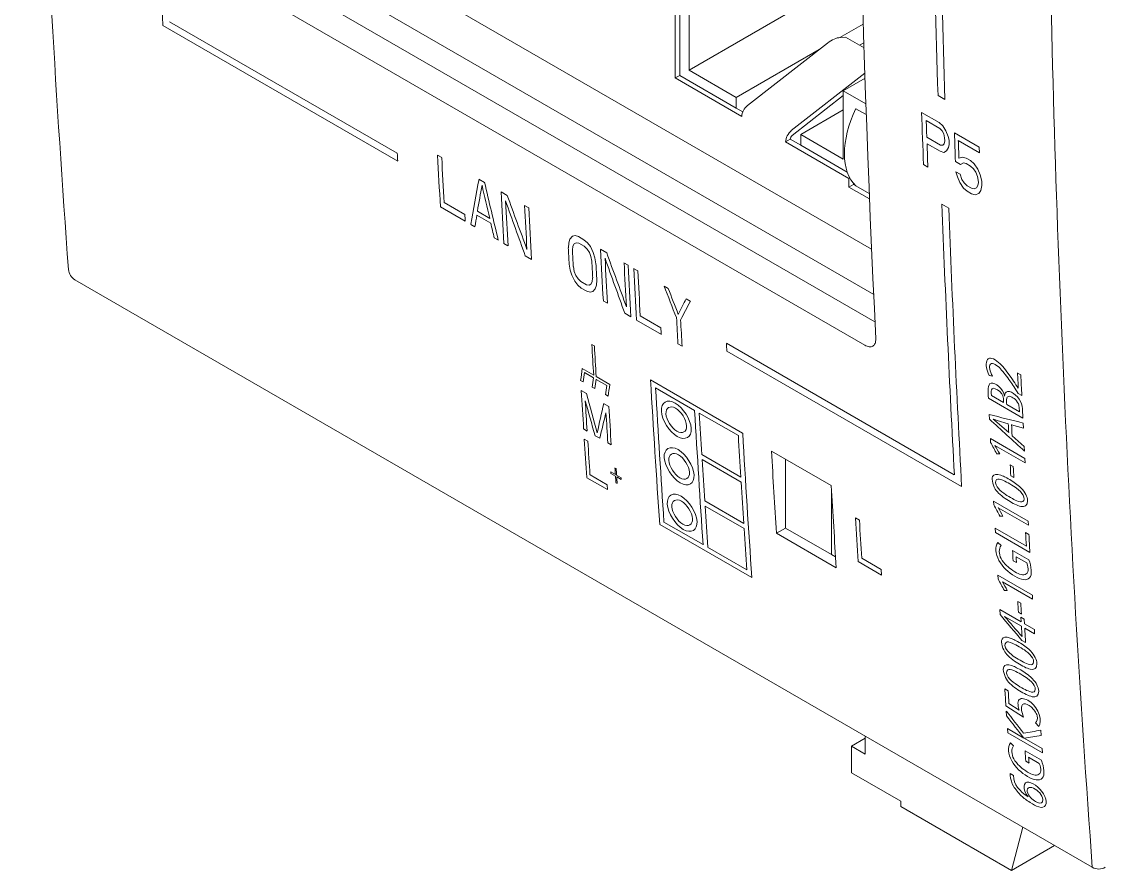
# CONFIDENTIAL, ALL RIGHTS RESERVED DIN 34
# Model space of a CAD drawing. Header units: inches. Extents: x 9220 to 92460, y -39241 to 4813.
# Drawn here: x 9219.83 to 9253.16, y 4679.82 to 4705.93 of the extents above; entities that cross this region are included whole.
import ezdxf

# ---------------------------------------------------------------- set-up
doc = ezdxf.new("R2010")
doc.units = ezdxf.units.IN
doc.header["$MEASUREMENT"] = 0

# ---------------------------------------------------------------- blocks, each defined once
blk = doc.blocks.new('A$C0f779728')
at = {"lineweight": 0, "extrusion": (-1.66533e-16, 0.816497, 0.57735)}
for p, q in [((2889.903, -502.3472), (2889.903, -501.9406)), ((2889.9086, -501.9438), (2889.9086, -502.344)), ((2889.9199, -502.3377), (2889.9199, -501.9567)), ((2890.1407, -502.5544), (2889.4771, -502.1712)), ((2889.4309, -502.1979), (2890.1432, -502.6092)), ((2889.4169, -502.222), (2890.1447, -502.6422)), ((2890.1287, -502.2171), (2889.9199, -502.3377)), ((2889.3865, -502.2396), (2890.1325, -502.6704)), ((2889.567, -502.4382), (2889.2914, -502.2791)), ((2889.2836, -502.2836), (2889.5675, -502.4476)), ((2890.1306, -502.2819), (2890.1022, -502.2983)), ((2890.0872, -502.305), (2889.9907, -502.3804)), ((2890.1093, -502.298), (2890.103, -502.2983)), ((2890.1315, -502.3108), (2890.1093, -502.298)), ((2890.1313, -502.3048), (2890.1262, -502.3077)), ((2890.0774, -502.3126), (2889.9769, -502.3706)), ((2889.9086, -502.344), (2889.903, -502.3472)), ((2889.9086, -502.344), (2889.9769, -502.3835)), ((2889.9769, -502.3706), (2889.9199, -502.3377)), ((2890.1325, -502.3414), (2890.0435, -502.4109)), ((2889.9838, -502.3938), (2889.903, -502.3472)), ((2890.1327, -502.3474), (2890.1064, -502.3626)), ((2889.9769, -502.3706), (2889.9769, -502.3835)), ((2890.0445, -502.4167), (2890.1064, -502.3684)), ((2890.1064, -502.3626), (2890.1064, -502.4454)), ((2890.1064, -502.3626), (2890.1338, -502.3784)), ((2890.221, -502.3685), (2890.2293, -502.3733)), ((2889.985, -502.3881), (2889.9769, -502.3835)), ((2890.1064, -502.3859), (2890.0549, -502.4156)), ((2890.1217, -502.3843), (2890.1343, -502.3915)), ((2890.2223, -502.4011), (2890.2012, -502.3889)), ((2890.2067, -502.3986), (2890.2234, -502.4083)), ((2890.2268, -502.405), (2890.2223, -502.4011)), ((2890.2234, -502.4083), (2890.2261, -502.4112)), ((2890.2261, -502.4112), (2890.228, -502.4149)), ((2890.2305, -502.4111), (2890.2268, -502.405)), ((2890.2333, -502.4179), (2890.2305, -502.4111)), ((2890.0366, -502.4244), (2890.0422, -502.4212)), ((2890.1133, -502.4687), (2890.0366, -502.4244)), ((2890.0549, -502.4285), (2890.0422, -502.4212)), ((2890.1064, -502.4454), (2890.0549, -502.4156)), ((2890.0549, -502.4285), (2890.0549, -502.4156)), ((2890.2241, -502.4284), (2890.2074, -502.4187)), ((2890.228, -502.4149), (2890.229, -502.4194)), ((2890.2292, -502.4234), (2890.2284, -502.4269)), ((2890.229, -502.4194), (2890.2292, -502.4234)), ((2890.2343, -502.4225), (2890.2333, -502.4179)), ((2890.2345, -502.4278), (2890.2343, -502.4225)), ((2890.2709, -502.4309), (2890.2409, -502.4135)), ((2890.2455, -502.4228), (2890.2711, -502.4376)), ((2890.0549, -502.4285), (2890.1112, -502.461)), ((2890.2077, -502.4268), (2890.2235, -502.4359)), ((2890.2235, -502.4359), (2890.2279, -502.4372)), ((2890.2267, -502.4286), (2890.2241, -502.4284)), ((2890.2284, -502.4269), (2890.2267, -502.4286)), ((2890.2279, -502.4372), (2890.2313, -502.4352)), ((2890.2313, -502.4352), (2890.2337, -502.4313)), ((2890.2337, -502.4313), (2890.2345, -502.4278)), ((2890.2711, -502.4376), (2890.2709, -502.4309)), ((2889.6207, -502.4435), (2889.6157, -502.4406)), ((2890.2421, -502.4484), (2890.2483, -502.452)), ((2890.2506, -502.4428), (2890.2463, -502.4442)), ((2890.2483, -502.452), (2890.2517, -502.45)), ((2890.2549, -502.444), (2890.2506, -502.4428)), ((2890.2517, -502.45), (2890.2552, -502.4507)), ((2890.2602, -502.447), (2890.2549, -502.444)), ((2890.2552, -502.4507), (2890.2604, -502.4537)), ((2890.2647, -502.4509), (2890.2602, -502.447)), ((2890.2692, -502.4575), (2890.2647, -502.4509)), ((2890.2034, -502.4518), (2890.2087, -502.4549)), ((2890.2478, -502.4635), (2890.2426, -502.4605)), ((2890.2426, -502.4605), (2890.2445, -502.4668)), ((2890.2498, -502.4699), (2890.2478, -502.4635)), ((2890.2604, -502.4537), (2890.264, -502.4571)), ((2890.264, -502.4571), (2890.2668, -502.4613)), ((2890.2668, -502.4613), (2890.2687, -502.4663)), ((2890.272, -502.4644), (2890.2692, -502.4575)), ((2890.274, -502.4721), (2890.272, -502.4644)), ((2889.6725, -502.4734), (2889.6658, -502.4696)), ((2890.1143, -502.4681), (2890.1133, -502.4687)), ((2890.1133, -502.4791), (2890.1133, -502.4687)), ((2890.1189, -502.4759), (2890.1133, -502.4791)), ((2890.1189, -502.4747), (2890.1189, -502.4759)), ((2890.1189, -502.4759), (2890.1217, -502.4775)), ((2890.1379, -502.4869), (2890.1217, -502.4775)), ((2890.2445, -502.4668), (2890.2473, -502.4737)), ((2890.2473, -502.4737), (2890.2519, -502.4803)), ((2890.2525, -502.4741), (2890.2498, -502.4699)), ((2890.2561, -502.4775), (2890.2525, -502.4741)), ((2890.2614, -502.4805), (2890.2561, -502.4775)), ((2890.269, -502.4771), (2890.2674, -502.4801)), ((2890.2687, -502.4663), (2890.2697, -502.4709)), ((2890.2698, -502.4736), (2890.269, -502.4771)), ((2890.2697, -502.4709), (2890.2698, -502.4736)), ((2890.2727, -502.4831), (2890.2742, -502.4774)), ((2890.2742, -502.4774), (2890.274, -502.4721)), ((2889.7001, -502.4893), (2889.6926, -502.485)), ((2890.1382, -502.4934), (2890.1133, -502.4791)), ((2890.2519, -502.4803), (2890.2564, -502.4842)), ((2890.2564, -502.4842), (2890.2616, -502.4872)), ((2890.2649, -502.4812), (2890.2614, -502.4805)), ((2890.2616, -502.4872), (2890.266, -502.4884)), ((2890.2674, -502.4801), (2890.2649, -502.4812)), ((2890.266, -502.4884), (2890.2703, -502.4869)), ((2890.2703, -502.4869), (2890.2727, -502.4831)), ((2889.6191, -502.503), (2889.6492, -502.5203)), ((2889.6487, -502.5124), (2889.6237, -502.4979)), ((2889.726, -502.5043), (2889.721, -502.5014)), ((2890.234, -502.5048), (2890.2256, -502.5)), ((2889.6633, -502.5131), (2889.68, -502.5227)), ((2889.6789, -502.517), (2889.6639, -502.5083)), ((2889.6558, -502.5242), (2889.6609, -502.5271)), ((2889.6842, -502.5406), (2889.6893, -502.5435)), ((2889.7757, -502.542), (2889.7743, -502.5464)), ((2889.7788, -502.5386), (2889.7757, -502.542)), ((2889.782, -502.5379), (2889.7788, -502.5386)), ((2889.7861, -502.539), (2889.782, -502.5379)), ((2889.7928, -502.5429), (2889.7861, -502.539)), ((2889.797, -502.5466), (2889.7928, -502.5429)), ((2889.6959, -502.5473), (2889.7009, -502.5502)), ((2889.7743, -502.5464), (2889.7739, -502.5525)), ((2889.7789, -502.5554), (2889.7794, -502.5506)), ((2889.7794, -502.5506), (2889.7809, -502.5476)), ((2889.7809, -502.5476), (2889.7832, -502.5464)), ((2889.7832, -502.5464), (2889.7865, -502.547)), ((2889.7865, -502.547), (2889.7932, -502.5508)), ((2889.7932, -502.5508), (2889.7966, -502.5541)), ((2889.7966, -502.5541), (2889.7993, -502.5582)), ((2889.8005, -502.5512), (2889.797, -502.5466)), ((2889.8041, -502.5584), (2889.8005, -502.5512)), ((2889.8203, -502.5588), (2889.8128, -502.5544)), ((2889.7218, -502.5623), (2889.7293, -502.5666)), ((2889.7993, -502.5582), (2889.8011, -502.5631)), ((2889.8011, -502.5631), (2889.8023, -502.5689)), ((2889.8061, -502.5647), (2889.8041, -502.5584)), ((2889.8073, -502.5718), (2889.8061, -502.5647)), ((2889.7749, -502.5724), (2889.7761, -502.5795)), ((2889.7761, -502.5795), (2889.7781, -502.5858)), ((2889.7811, -502.5811), (2889.78, -502.5753)), ((2889.783, -502.586), (2889.7811, -502.5811)), ((2889.8462, -502.5737), (2889.8412, -502.5708)), ((2889.8579, -502.5805), (2889.8529, -502.5776)), ((2889.1771, -502.5914), (2890.4076, -503.3018)), ((2889.7781, -502.5858), (2889.7817, -502.593)), ((2889.7817, -502.593), (2889.7852, -502.5976)), ((2889.7856, -502.5901), (2889.783, -502.586)), ((2889.789, -502.5934), (2889.7856, -502.5901)), ((2889.7957, -502.5972), (2889.789, -502.5934)), ((2889.8028, -502.5936), (2889.8013, -502.5966)), ((2889.8033, -502.5888), (2889.8028, -502.5936)), ((2889.8079, -502.5978), (2889.8083, -502.5917)), ((2889.7852, -502.5976), (2889.7895, -502.6013)), ((2889.7895, -502.6013), (2889.7962, -502.6052)), ((2889.799, -502.5978), (2889.7957, -502.5972)), ((2889.7962, -502.6052), (2889.8003, -502.6063)), ((2889.8013, -502.5966), (2889.799, -502.5978)), ((2889.8003, -502.6063), (2889.8034, -502.6056)), ((2889.8034, -502.6056), (2889.8065, -502.6022)), ((2889.8065, -502.6022), (2889.8079, -502.5978)), ((2889.8947, -502.6017), (2889.8897, -502.5988)), ((2889.8162, -502.6168), (2889.8212, -502.6197)), ((2889.9214, -502.6171), (2889.9164, -502.6142)), ((2889.8421, -502.6317), (2889.8496, -502.6361)), ((2889.8859, -502.6493), (2889.8609, -502.6348)), ((2889.8563, -502.6399), (2889.8864, -502.6573)), ((2889.8053, -502.6713), (2889.8023, -502.6696)), ((2889.9064, -502.6688), (2889.9114, -502.6717)), ((2890.2407, -502.8272), (2889.9651, -502.668)), ((2889.9656, -502.6774), (2890.2496, -502.8413)), ((2889.8046, -502.7067), (2889.7907, -502.6987)), ((2889.7887, -502.7129), (2889.792, -502.7147)), ((2889.7936, -502.7035), (2889.8045, -502.7098)), ((2889.8241, -502.7179), (2889.8075, -502.7084)), ((2889.8077, -502.7117), (2889.8204, -502.719)), ((2889.9847, -502.7767), (2889.8734, -502.7124)), ((2890.2828, -502.7069), (2890.2869, -502.708)), ((2890.3212, -502.7063), (2890.3172, -502.704)), ((2889.7958, -502.7288), (2889.7895, -502.7252)), ((2889.8029, -502.721), (2889.8061, -502.7229)), ((2889.8793, -502.7219), (2889.9266, -502.7492)), ((2889.8188, -502.7302), (2889.8221, -502.7321)), ((2890.2819, -502.7343), (2890.3237, -502.7585)), ((2890.3004, -502.7397), (2890.2856, -502.7312)), ((2890.3003, -502.7382), (2890.3004, -502.7397)), ((2890.3181, -502.7288), (2890.3224, -502.7313)), ((2889.8229, -502.7445), (2889.8166, -502.7409)), ((2889.9322, -502.7524), (2889.9795, -502.7797)), ((2890.3195, -502.7508), (2890.3041, -502.7419)), ((2890.3194, -502.7492), (2890.3195, -502.7508)), ((2890.2829, -502.7542), (2890.2832, -502.76)), ((2890.2925, -502.7614), (2890.306, -502.7655)), ((2890.3065, -502.776), (2890.2927, -502.764)), ((2890.3243, -502.7706), (2890.324, -502.7645)), ((2889.7924, -502.7717), (2889.7966, -502.7742)), ((2890.3099, -502.7665), (2890.3243, -502.7706)), ((2889.7974, -502.7866), (2889.7932, -502.7841)), ((2889.8064, -502.7798), (2889.8119, -502.783)), ((2889.8217, -502.7886), (2889.8258, -502.791)), ((2890.3261, -502.8075), (2890.2843, -502.7834)), ((2890.2843, -502.7834), (2890.2846, -502.7879)), ((2890.2898, -502.7915), (2890.3264, -502.8125)), ((2890.3254, -502.793), (2890.3105, -502.7798)), ((2889.9825, -502.8298), (2889.9352, -502.8025)), ((2890.0195, -502.7984), (2890.0918, -502.8402)), ((2890.2921, -502.8019), (2890.2956, -502.8018)), ((2890.3257, -502.7987), (2890.3254, -502.793)), ((2889.9356, -502.8087), (2889.9829, -502.836)), ((2890.0364, -502.8082), (2890.0364, -502.8915)), ((2890.0364, -502.8082), (2890.0364, -502.8915)), ((2890.312, -502.8172), (2890.3083, -502.8151)), ((2890.3264, -502.8125), (2890.3261, -502.8075)), ((2889.7963, -502.8306), (2889.8214, -502.845)), ((2889.821, -502.8391), (2889.8001, -502.8271)), ((2889.8308, -502.8268), (2889.8253, -502.8236)), ((2889.8253, -502.8236), (2889.8254, -502.8255)), ((2889.8254, -502.8255), (2889.831, -502.8288)), ((2889.8317, -502.8197), (2889.8303, -502.8189)), ((2889.8378, -502.8308), (2889.8322, -502.8276)), ((2889.8324, -502.8296), (2889.8379, -502.8328)), ((2889.8379, -502.8328), (2889.8378, -502.8308)), ((2890.309, -502.8283), (2890.3127, -502.8305)), ((2889.8214, -502.845), (2889.821, -502.8391)), ((2889.8315, -502.8367), (2889.8329, -502.8375)), ((2890.092, -502.9236), (2890.092, -502.8437)), ((2889.9861, -502.886), (2889.9388, -502.8587)), ((2889.9392, -502.8649), (2889.9865, -502.8922)), ((2890.33, -502.883), (2890.2883, -502.8589)), ((2890.2883, -502.8589), (2890.2885, -502.8634)), ((2890.2938, -502.8669), (2890.3303, -502.888)), ((2889.9369, -502.9116), (2889.8895, -502.8843)), ((2890.1259, -502.882), (2890.1212, -502.8793)), ((2890.2961, -502.8773), (2890.2996, -502.8772)), ((2890.3303, -502.888), (2890.33, -502.883)), ((2889.8844, -502.8872), (2889.9957, -502.9515)), ((2890.0364, -502.8915), (2890.0256, -502.8977)), ((2890.0364, -502.8915), (2890.0364, -502.8915)), ((2890.0364, -502.8915), (2890.092, -502.9236)), ((2890.3279, -502.9133), (2890.2901, -502.8915)), ((2890.2901, -502.8915), (2890.2904, -502.8969)), ((2890.2904, -502.8969), (2890.3321, -502.921)), ((2890.3309, -502.8992), (2890.327, -502.8969)), ((2890.0256, -502.8977), (2890.0979, -502.9395)), ((2890.2973, -502.9126), (2890.2933, -502.9088)), ((2889.9898, -502.9421), (2889.9424, -502.9148)), ((2890.092, -502.9236), (2890.0971, -502.9265)), ((2890.3309, -502.9299), (2890.3112, -502.9186)), ((2890.1244, -502.9321), (2890.1528, -502.9485)), ((2890.1524, -502.9417), (2890.1287, -502.9281)), ((2890.3119, -502.931), (2890.3158, -502.9333)), ((2890.3154, -502.9262), (2890.3283, -502.9337)), ((2890.1528, -502.9485), (2890.1524, -502.9417)), ((2890.3351, -502.9727), (2890.2933, -502.9486)), ((2890.2933, -502.9486), (2890.2936, -502.9531)), ((2890.2989, -502.9566), (2890.3354, -502.9777)), ((2890.3012, -502.967), (2890.3047, -502.9669)), ((2890.3354, -502.9777), (2890.3351, -502.9727)), ((2890.3212, -502.9823), (2890.3175, -502.9802)), ((2890.3216, -503.0051), (2890.2958, -502.9902)), ((2890.2958, -502.9902), (2890.2962, -502.9962)), ((2890.3015, -502.9984), (2890.3219, -503.0102)), ((2890.3183, -502.9934), (2890.3219, -502.9955)), ((2890.3252, -503.0018), (2890.3213, -502.9995)), ((2890.3213, -502.9995), (2890.3216, -503.0051)), ((2890.3256, -503.0074), (2890.3252, -503.0018)), ((2890.3376, -503.0143), (2890.3256, -503.0074)), ((2890.3259, -503.0125), (2890.3379, -503.0194)), ((2890.3379, -503.0194), (2890.3376, -503.0143)), ((2890.3224, -503.0274), (2890.327, -503.03)), ((2890.3058, -503.0883), (2890.3018, -503.086)), ((2890.3032, -503.1066), (2890.3246, -503.1201)), ((2890.3191, -503.1117), (2890.3068, -503.1036)), ((2890.3036, -503.1128), (2890.304, -503.1187)), ((2890.339, -503.1272), (2890.343, -503.1315)), ((2890.133, -503.1456), (2890.1163, -503.1552)), ((2890.133, -503.1432), (2890.133, -503.1649)), ((2890.325, -503.1456), (2890.305, -503.1341)), ((2890.305, -503.1341), (2890.3054, -503.1394)), ((2890.3054, -503.1394), (2890.3472, -503.1635)), ((2890.3468, -503.1582), (2890.3253, -503.1458)), ((2890.3458, -503.1426), (2890.3453, -503.1361)), ((2890.133, -503.1649), (2890.1163, -503.1552)), ((2890.1163, -503.1552), (2890.1163, -503.1874)), ((2890.3124, -503.1551), (2890.3085, -503.1513)), ((2890.3472, -503.1635), (2890.3468, -503.1582)), ((2890.346, -503.1724), (2890.3263, -503.161)), ((2890.3306, -503.1687), (2890.3435, -503.1761)), ((2890.3271, -503.1734), (2890.3311, -503.1757)), ((2890.1163, -503.1874), (2890.1761, -503.2219)), ((2890.3122, -503.1909), (2890.3083, -503.1884)), ((2890.3083, -503.1884), (2890.3083, -503.189)), ((2890.3083, -503.189), (2890.3084, -503.1908)), ((2890.1761, -503.2219), (2890.1761, -503.2283)), ((2890.1761, -503.2283), (2890.3097, -503.3055)), ((2890.3237, -503.2533), (2890.3097, -503.3055)), ((2890.3619, -503.2754), (2890.3097, -503.3055))]:
    blk.add_line(p, q, dxfattribs=at)
at = {"lineweight": 0, "extrusion": (-1.25896e-16, 1.11022e-16, -1)}
blk.add_arc((-2889.185, -502.5777), 0.0157, 300, 355.8204, dxfattribs=at)
at = {"lineweight": 0, "extrusion": (-7.03853e-17, 0, -1)}
blk.add_arc((-2890.4155, -503.2882), 0.0157, 240, 300, dxfattribs=at)
at = {"lineweight": 0, "extrusion": (-1.71978e-16, 3.51927e-17, -1)}
blk.add_ellipse((2907.2412, -491.7158), major_axis=(12.1063, 20.9687), ratio=0.57735, start_param=-2.410693, end_param=-2.288663, dxfattribs=at)
at = {"lineweight": 0}
for centre, major_axis, ratio, start_param, end_param in [((2907.3305, -491.7682), (-12.1063, -20.9687), 0.57735, -0.773257, -0.748862), ((2906.3728, -491.2153), (-12.1063, -20.9687), 0.57735, -0.742069, -0.724567), ((2890.0918, -502.3324), (0.0187, 0.0324), 0.57735, 0.348894, 0.960103), ((2889.9921, -502.389), (-0.0059, -0.0102), 0.57735, -2.181739, -0.785398), ((2890.1733, -502.4011), (-0.0463, -0.0802), 0.57735, -1.449517, -0.121281), ((2907.3096, -491.7561), (-12.1063, -20.9687), 0.57735, -0.747188, -0.743936), ((2890.045, -502.4196), (-0.0059, -0.0102), 0.57735, -2.181739, -0.785398), ((2907.3492, -491.779), (-12.1063, -20.9687), 0.57735, -0.747097, -0.745298), ((2906.7069, -491.4082), (-12.1063, -20.9687), 0.57735, -0.72644, -0.723182), ((2907.7313, -490.7982), (-16.3868, -19.6712), 0.419044, -0.640348, -0.63718), ((2907.7047, -490.8327), (-7.7766, -24.3328), 0.701649, -0.864374, -0.862552), ((2906.7837, -491.4525), (-12.1063, -20.9687), 0.57735, -0.72644, -0.723182), ((2909.9462, -489.4233), (-2.8647, -28.528), 0.771654, -1.018992, -1.016381), ((2906.8121, -491.4689), (-12.1063, -20.9687), 0.57735, -0.72644, -0.723668), ((2907.3305, -491.7682), (-12.1063, -20.9687), 0.57735, -0.742069, -0.725056), ((2905.0152, -492.5835), (4.6473, 22.3882), 0.687053, -4.115681, -4.114803), ((2906.247, -491.8982), (11.4411, 20.5633), 0.578443, -3.885247, -3.884188), ((2906.904, -491.522), (-12.1063, -20.9687), 0.57735, -0.72644, -0.723182), ((2907.2526, -491.2819), (-12.4958, -21.2031), 0.576562, -0.714993, -0.713964), ((2910.0665, -489.4927), (-2.8647, -28.528), 0.771654, -1.018992, -1.016381), ((2906.9324, -491.5383), (-12.1063, -20.9687), 0.57735, -0.72644, -0.723668), ((2906.9441, -491.5451), (-12.1063, -20.9687), 0.57735, -0.72644, -0.723182), ((2911.0844, -488.9218), (-0.9236, -30.0027), 0.787124, -1.073383, -1.071951), ((2910.9655, -489.0172), (-21.9305, -20.2173), 0.255197, -0.595563, -0.594376), ((2906.9942, -491.574), (-12.1063, -20.9687), 0.57735, -0.724846, -0.723182), ((2906.8865, -491.5119), (-12.1063, -20.9687), 0.57735, -0.71989, -0.717944), ((2904.7052, -493.1303), (9.5909, 19.3902), 0.579368, -3.940769, -3.940243), ((2907.6409, -490.9982), (15.7896, 19.7644), 0.439428, 2.501083, 2.501899), ((2906.7537, -491.5971), (-14.8748, -19.1504), 0.442488, -0.658848, -0.658183), ((2906.9574, -491.5528), (-12.1063, -20.9687), 0.57735, -0.719788, -0.710602), ((2906.7437, -492.2454), (11.3839, 20.531), 0.578317, -3.895638, -3.894657), ((2906.8697, -491.5022), (-12.1063, -20.9687), 0.57735, -0.716461, -0.714017), ((2908.9682, -490.1641), (17.1079, 20.6414), 0.434661, 2.525808, 2.526433), ((2908.372, -490.5237), (-6.4832, -25.519), 0.728478, -0.89779, -0.895945), ((2908.2221, -490.6389), (-17.1367, -19.6845), 0.390406, -0.621868, -0.619764), ((2906.899, -491.5191), (-12.1063, -20.9687), 0.57735, -0.715941, -0.714017), ((2907.0103, -491.5834), (-12.1063, -20.9687), 0.57735, -0.719463, -0.710927), ((2911.7067, -489.0478), (-16.7714, -23.6685), 0.563406, -0.622581, -0.622089), ((2906.8697, -491.5022), (-12.1063, -20.9687), 0.57735, -0.713365, -0.710919), ((2907.0632, -491.6139), (-12.1063, -20.9687), 0.57735, -0.719463, -0.716835), ((2934.9964, -474.0319), (-31.386, -43.9685), 0.898712, -0.417466, -0.417145), ((2907.1037, -491.6364), (-12.1106, -20.9662), 0.577212, -0.719539, -0.714325), ((2908.3499, -491.1972), (-13.1327, -21.5808), 0.575135, -0.701128, -0.700454), ((2900.9735, -495.4487), (5.9113, 16.6896), 0.569178, -4.065759, -4.065244), ((2901.3824, -495.1816), (6.3089, 17.0144), 0.571937, -4.04818, -4.047674), ((2907.0632, -491.6139), (-12.1063, -20.9687), 0.57735, -0.716509, -0.713881), ((2907.1755, -491.6779), (-12.102, -20.9712), 0.577488, -0.719778, -0.714564), ((2911.0716, -489.4064), (13.3365, -31.1231), 0.726275, -1.446931, -1.44646), ((2907.2038, -491.6951), (-12.1063, -20.9687), 0.57735, -0.718498, -0.715728), ((2907.0632, -491.6139), (-12.1063, -20.9687), 0.57735, -0.713556, -0.710927), ((2905.6024, -492.9938), (10.1592, 19.758), 0.579544, -3.921726, -3.920821), ((2904.5176, -493.6814), (9.0288, 19.0135), 0.579186, -3.956482, -3.955768), ((2951.1089, -463.2279), (-55.3956, -47.5885), 0.783421, -0.166753, -0.166477), ((2907.1277, -491.9874), (11.811, 20.7888), 0.577925, -3.868768, -3.86807), ((2909.9629, -490.1315), (-14.8843, -22.6183), 0.569239, -0.649987, -0.649369), ((2907.5615, -491.6739), (-12.3055, -21.0901), 0.576885, -0.707623, -0.706549), ((2995.1797, -433.5371), (-115.0959, -52.7772), 0.815666, 0.190294, 0.190621), ((2909.372, -490.4937), (-14.2515, -22.2592), 0.570938, -0.656434, -0.655817)]:
    blk.add_ellipse(centre, major_axis=major_axis, ratio=ratio, start_param=start_param, end_param=end_param, dxfattribs=at)
at = {"lineweight": 0, "extrusion": (-1.36785e-16, 2.0717e-16, -1)}
blk.add_ellipse((2907.3388, -491.773), major_axis=(12.1063, 20.9687), ratio=0.57735, start_param=-2.392731, end_param=-2.368335, dxfattribs=at)
at = {"lineweight": 0, "extrusion": (-2.20095e-16, 6.2797e-17, -1)}
blk.add_ellipse((2907.2877, -491.7761), major_axis=(12.0771, 20.9514), ratio=0.577385, start_param=-2.394996, end_param=-2.393958, dxfattribs=at)
at = {"lineweight": 0, "extrusion": (-3.12481e-16, 1.80411e-16, -1)}
blk.add_ellipse((2890.045, -502.4196), major_axis=(0.00196, 0.00339), ratio=0.57735, start_param=-2.359852, end_param=-0.954672, dxfattribs=at)
at = {"lineweight": 0, "extrusion": (-2.26828e-16, -6.33693e-17, -1)}
blk.add_ellipse((2906.9384, -492.0401), major_axis=(11.6611, 20.7025), ratio=0.577819, start_param=-2.383689, end_param=-2.382567, dxfattribs=at)
at = {"lineweight": 0, "extrusion": (-1.0318e-16, 1.42017e-16, -1)}
blk.add_ellipse((2911.2157, -488.4278), major_axis=(17.0489, 23.8441), ratio=0.561657, start_param=-2.529806, end_param=-2.529372, dxfattribs=at)
at = {"lineweight": 0, "extrusion": (-9.61481e-17, 5.55112e-17, -1)}
blk.add_ellipse((2907.3149, -491.7592), major_axis=(12.1063, 20.9687), ratio=0.57735, start_param=-2.397657, end_param=-2.396204, dxfattribs=at)
at = {"lineweight": 0, "extrusion": (-2.47807e-16, 1.48742e-17, -1)}
blk.add_ellipse((2906.7119, -491.4111), major_axis=(12.1063, 20.9687), ratio=0.57735, start_param=-2.417994, end_param=-2.415153, dxfattribs=at)
at = {"lineweight": 0, "extrusion": (-1.85748e-16, 2.97922e-16, -1)}
blk.add_ellipse((2907.6972, -490.8284), major_axis=(16.2908, 19.6766), ratio=0.42253, start_param=-2.502064, end_param=-2.500243, dxfattribs=at)
at = {"lineweight": 0, "extrusion": (-2.48161e-16, 1.36143e-16, -1)}
blk.add_ellipse((2907.7513, -490.8097), major_axis=(7.6731, 24.4256), ratio=0.703877, start_param=-2.276634, end_param=-2.273466, dxfattribs=at)
at = {"lineweight": 0, "extrusion": (-1.52068e-16, 1.33827e-17, -1)}
blk.add_ellipse((2910.1083, -489.3231), major_axis=(2.5333, 28.7862), ratio=0.774543, start_param=-2.115249, end_param=-2.112711, dxfattribs=at)
at = {"lineweight": 0, "extrusion": (-1.88578e-16, 1.72974e-16, -1)}
blk.add_ellipse((2906.7887, -491.4554), major_axis=(12.1063, 20.9687), ratio=0.57735, start_param=-2.41841, end_param=-2.415568, dxfattribs=at)
at = {"lineweight": 0, "extrusion": (-2.47036e-16, 2.85468e-16, -1)}
for centre in [(2897.7786, -497.2399), (2898.0157, -497.3769)]:
    blk.add_ellipse(centre, major_axis=(3.2806, 14.0968), ratio=0.530208, start_param=-2.074473, end_param=-2.07387, dxfattribs=at)
at = {"lineweight": 0, "extrusion": (-2.13465e-16, 1.77398e-16, -1)}
blk.add_ellipse((2907.8519, -490.7185), major_axis=(16.447, 19.7908), ratio=0.421798, start_param=-2.50605, end_param=-2.505244, dxfattribs=at)
at = {"lineweight": 0, "extrusion": (-5.17926e-17, -3.41963e-17, -1)}
for centre in [(2906.8171, -491.4718), (2906.9374, -491.5412)]:
    blk.add_ellipse(centre, major_axis=(12.1063, 20.9687), ratio=0.57735, start_param=-2.41841, end_param=-2.415153, dxfattribs=at)
at = {"lineweight": 0, "extrusion": (-4.0637e-17, 1.51659e-16, -1)}
blk.add_ellipse((2907.3388, -491.773), major_axis=(12.1063, 20.9687), ratio=0.57735, start_param=-2.417026, end_param=-2.399524, dxfattribs=at)
at = {"lineweight": 0, "extrusion": (-1.42442e-16, 8.6277e-17, -1)}
blk.add_ellipse((2907.7305, -490.9439), major_axis=(13.0386, 21.5265), ratio=0.575296, start_param=-2.441559, end_param=-2.440545, dxfattribs=at)
at = {"lineweight": 0, "extrusion": (-4.43555e-17, 8.97074e-17, -1)}
for centre, start_param, end_param in [((2906.909, -491.5248), -2.41841, -2.415568), ((2907.4195, -491.8196), -2.408856, -2.407555)]:
    blk.add_ellipse(centre, major_axis=(12.1063, 20.9687), ratio=0.57735, start_param=start_param, end_param=end_param, dxfattribs=at)
at = {"lineweight": 0, "extrusion": (-9.88162e-17, 6.4422e-17, -1)}
blk.add_ellipse((2910.2286, -489.3925), major_axis=(2.5333, 28.7862), ratio=0.774543, start_param=-2.115249, end_param=-2.112711, dxfattribs=at)
at = {"lineweight": 0, "extrusion": (-9.62367e-17, 5.53575e-17, -1)}
blk.add_ellipse((2906.8339, -491.5591), major_axis=(12.0379, 20.9273), ratio=0.577478, start_param=-2.415457, end_param=-2.414416, dxfattribs=at)
at = {"lineweight": 0, "extrusion": (-1.20185e-16, 6.93889e-17, -1)}
blk.add_ellipse((2906.9491, -491.548), major_axis=(12.1063, 20.9687), ratio=0.57735, start_param=-2.417994, end_param=-2.415153, dxfattribs=at)
at = {"lineweight": 0, "extrusion": (-4.43491e-18, -1.10934e-16, -1)}
blk.add_ellipse((2910.9547, -489.0108), major_axis=(1.1915, 29.804), ratio=0.785157, start_param=-2.076613, end_param=-2.075426, dxfattribs=at)
at = {"lineweight": 0, "extrusion": (-4.53165e-16, 4.13017e-16, -1)}
blk.add_ellipse((2911.1028, -488.9324), major_axis=(22.1451, 20.2634), ratio=0.249944, start_param=-2.548403, end_param=-2.546971, dxfattribs=at)
at = {"lineweight": 0, "extrusion": (-1.84859e-16, 2.34926e-16, -1)}
blk.add_ellipse((2906.9992, -491.5769), major_axis=(12.1063, 20.9687), ratio=0.57735, start_param=-2.41841, end_param=-2.416747, dxfattribs=at)
at = {"lineweight": 0, "extrusion": (-6.83926e-17, 1.03585e-16, -1)}
for centre, start_param, end_param in [((2906.8895, -491.5136), -2.423648, -2.421702), ((2907.0159, -491.5866), -2.424758, -2.42213)]:
    blk.add_ellipse(centre, major_axis=(12.1063, 20.9687), ratio=0.57735, start_param=start_param, end_param=end_param, dxfattribs=at)
at = {"lineweight": 0, "extrusion": (-3.11567e-16, 2.32205e-16, -1)}
blk.add_ellipse((2905.5361, -492.3825), major_axis=(13.6527, 18.3189), ratio=0.446186, start_param=-2.456578, end_param=-2.455889, dxfattribs=at)
at = {"lineweight": 0, "extrusion": (-2.57243e-16, 1.18087e-16, -1)}
blk.add_ellipse((2904.8378, -492.8579), major_axis=(12.9332, 17.8224), ratio=0.44807, start_param=-2.439513, end_param=-2.438807, dxfattribs=at)
at = {"lineweight": 0, "extrusion": (-2.47071e-16, 1.38111e-16, -1)}
blk.add_ellipse((2910.1639, -489.3847), major_axis=(18.3208, 21.4398), ratio=0.430074, start_param=-2.547051, end_param=-2.546287, dxfattribs=at)
at = {"lineweight": 0, "extrusion": (-1.68259e-16, 9.71445e-17, -1)}
blk.add_ellipse((2906.963, -491.556), major_axis=(12.1063, 20.9687), ratio=0.57735, start_param=-2.430665, end_param=-2.42213, dxfattribs=at)
at = {"lineweight": 0, "extrusion": (-2.51526e-16, -4.70777e-17, -1)}
blk.add_ellipse((2906.8739, -491.5046), major_axis=(12.1063, 20.9687), ratio=0.57735, start_param=-2.427576, end_param=-2.425651, dxfattribs=at)
at = {"lineweight": 0, "extrusion": (5.3559e-17, -1.45919e-17, -1)}
blk.add_ellipse((2908.2117, -490.6329), major_axis=(6.8605, 25.181), ratio=0.721789, start_param=-2.257873, end_param=-2.255769, dxfattribs=at)
at = {"lineweight": 0, "extrusion": (-2.58458e-16, 3.7781e-16, -1)}
blk.add_ellipse((2908.3873, -490.5325), major_axis=(17.4768, 19.6929), ratio=0.378828, start_param=-2.525741, end_param=-2.523896, dxfattribs=at)
at = {"lineweight": 0, "extrusion": (-1.96015e-16, 4.90704e-17, -1)}
blk.add_ellipse((2906.9031, -491.5215), major_axis=(12.1063, 20.9687), ratio=0.57735, start_param=-2.427576, end_param=-2.425131, dxfattribs=at)
at = {"lineweight": 0, "extrusion": (0, 0, -1)}
blk.add_ellipse((2907.0688, -491.6171), major_axis=(12.1063, 20.9687), ratio=0.57735, start_param=-2.43099, end_param=-2.421804, dxfattribs=at)
at = {"lineweight": 0, "extrusion": (-1.19567e-16, 7.04486e-17, -1)}
blk.add_ellipse((2907.7606, -491.5831), major_axis=(12.4902, 21.1987), ratio=0.576633, start_param=-2.422029, end_param=-2.421342, dxfattribs=at)
at = {"lineweight": 0, "extrusion": (-1.23904e-16, 7.43708e-18, -1)}
for centre, start_param, end_param in [((2906.8739, -491.5046), -2.430361, -2.428228), ((2907.0159, -491.5866), -2.427712, -2.425083)]:
    blk.add_ellipse(centre, major_axis=(12.1063, 20.9687), ratio=0.57735, start_param=start_param, end_param=end_param, dxfattribs=at)
at = {"lineweight": 0, "extrusion": (6.51999e-17, 8.98606e-17, -1)}
blk.add_ellipse((2912.3488, -488.6253), major_axis=(17.4641, 24.0696), ratio=0.560297, start_param=-2.535364, end_param=-2.534754, dxfattribs=at)
at = {"lineweight": 0, "extrusion": (-2.99814e-16, 8.00486e-17, -1)}
blk.add_ellipse((2903.9481, -493.484), major_axis=(8.9337, 18.9388), ratio=0.580198, start_param=-2.33445, end_param=-2.333993, dxfattribs=at)
at = {"lineweight": 0, "extrusion": (-2.71844e-16, 2.8752e-17, -1)}
blk.add_ellipse((2907.0159, -491.5866), major_axis=(12.1063, 20.9687), ratio=0.57735, start_param=-2.430665, end_param=-2.428037, dxfattribs=at)
at = {"lineweight": 0, "extrusion": (-1.01359e-16, 7.16509e-17, -1)}
blk.add_ellipse((2901.4519, -495.6443), major_axis=(12.057, -22.5068), ratio=0.519275, start_param=1.527335, end_param=1.527798, dxfattribs=at)
at = {"lineweight": 0, "extrusion": (-1.40504e-16, 1.45219e-16, -1)}
blk.add_ellipse((2907.2085, -491.6978), major_axis=(12.1063, 20.9687), ratio=0.57735, start_param=-2.425511, end_param=-2.423094, dxfattribs=at)
at = {"lineweight": 0, "extrusion": (-1.23883e-16, 7.7783e-18, -1)}
blk.add_ellipse((2907.5295, -491.7482), major_axis=(12.2252, 21.0405), ratio=0.577115, start_param=-2.421933, end_param=-2.420798, dxfattribs=at)
at = {"lineweight": 0, "extrusion": (3.63839e-17, 4.1925e-17, -1)}
blk.add_ellipse((2918.7195, -484.4443), major_axis=(24.2951, 27.9952), ratio=0.527998, start_param=-2.64447, end_param=-2.644183, dxfattribs=at)
at = {"lineweight": 0, "extrusion": (-7.52205e-17, 3.57102e-17, -1)}
blk.add_ellipse((2904.5224, -493.6967), major_axis=(9.0232, 19.0066), ratio=0.57952, start_param=-2.330504, end_param=-2.329745, dxfattribs=at)
at = {"lineweight": 0, "extrusion": (-2.61917e-16, 1.56889e-16, -1)}
blk.add_ellipse((2908.064, -491.3819), major_axis=(12.8177, 21.3983), ratio=0.57567, start_param=-2.443414, end_param=-2.442511, dxfattribs=at)
at = {"lineweight": 0, "extrusion": (-2.45339e-16, 7.27343e-17, -1)}
blk.add_ellipse((2906.7315, -492.2281), major_axis=(11.4027, 20.5355), ratio=0.578767, start_param=-2.410198, end_param=-2.409377, dxfattribs=at)
at = {"lineweight": 0, "extrusion": (-7.65837e-17, -3.26845e-17, -1)}
blk.add_ellipse((2990.4952, -436.6769), major_axis=(111.3597, 47.5263), ratio=0.833935, start_param=2.923887, end_param=2.924221, dxfattribs=at)
at = {"lineweight": 0, "extrusion": (7.5963e-17, -1.98139e-17, -1)}
blk.add_ellipse((3038.8224, -404.6496), major_axis=(164.3792, 96.3671), ratio=0.144604, start_param=2.775208, end_param=2.775497, dxfattribs=at)
at = {"lineweight": 0, "extrusion": (-1.17718e-16, 2.18569e-16, -1)}
blk.add_ellipse((2911.5881, -489.0231), major_axis=(16.6543, 23.6714), ratio=0.561436, start_param=-2.536633, end_param=-2.536303, dxfattribs=at)
at = {"lineweight": 0}
for points, knots in [([(2889.1693, -499.3878), (2889.1544, -499.6087), (2889.1425, -499.8281), (2889.1246, -500.2638), (2889.1187, -500.4802), (2889.1127, -500.9095), (2889.1127, -501.1225), (2889.1187, -501.5449), (2889.1246, -501.7544), (2889.1425, -502.1695), (2889.1544, -502.3752), (2889.1693, -502.5789)], [3.0608019, 3.0608019, 3.0608019, 3.0608019, 3.0931182, 3.0931182, 3.1254345, 3.1254345, 3.1577508, 3.1577508, 3.1900671, 3.1900671, 3.2223834, 3.2223834, 3.2223834, 3.2223834]), ([(2890.4076, -500.1107), (2890.3927, -500.3316), (2890.3808, -500.551), (2890.3629, -500.9867), (2890.357, -501.2031), (2890.351, -501.6324), (2890.351, -501.8454), (2890.357, -502.2678), (2890.3629, -502.4773), (2890.3808, -502.8924), (2890.3927, -503.0981), (2890.4076, -503.3018)], [3.0608019, 3.0608019, 3.0608019, 3.0608019, 3.0931182, 3.0931182, 3.1254345, 3.1254345, 3.1577508, 3.1577508, 3.1900671, 3.1900671, 3.2223834, 3.2223834, 3.2223834, 3.2223834]), ([(2890.1325, -502.6704), (2890.1343, -502.6714), (2890.1361, -502.6721), (2890.1395, -502.6725), (2890.141, -502.6722), (2890.1433, -502.6708), (2890.1443, -502.6697), (2890.1455, -502.6666), (2890.1458, -502.6648), (2890.1457, -502.6628)], [0.15079641, 0.15079641, 0.15079641, 0.15079641, 0.16962707, 0.16962707, 0.18846741, 0.18846741, 0.20732411, 0.20732411, 0.22616142, 0.22616142, 0.22616142, 0.22616142]), ([(2890.3181, -502.7225), (2890.3143, -502.7165), (2890.3109, -502.7115), (2890.306, -502.7048), (2890.301, -502.6981), (2890.298, -502.6938), (2890.2922, -502.6895), (2890.2864, -502.6853), (2890.2817, -502.6846), (2890.28, -502.6893), (2890.2783, -502.6941), (2890.2798, -502.6999), (2890.2828, -502.7069)], [0, 0, 0, 0, 0.25, 0.25, 0.25, 0.5, 0.5, 0.5, 0.75, 0.75, 0.75, 1, 1, 1, 1]), ([(2890.2869, -502.708), (2890.2836, -502.7017), (2890.2821, -502.6958), (2890.2845, -502.6932), (2890.2869, -502.6907), (2890.2931, -502.6953), (2890.2966, -502.6989), (2890.3001, -502.7026), (2890.3049, -502.7092), (2890.3078, -502.7134), (2890.3108, -502.7176), (2890.3142, -502.7228), (2890.3181, -502.7288)], [0, 0, 0, 0, 0.25, 0.25, 0.25, 0.5, 0.5, 0.5, 0.75, 0.75, 0.75, 1, 1, 1, 1]), ([(2890.3016, -502.7319), (2890.2998, -502.7225), (2890.2904, -502.7156), (2890.2854, -502.7161), (2890.2804, -502.7167), (2890.2816, -502.7269), (2890.2819, -502.7343)], [0, 0, 0, 0, 0.5, 0.5, 0.5, 1, 1, 1, 1]), ([(2890.2864, -502.7231), (2890.2881, -502.7216), (2890.2919, -502.7231), (2890.2957, -502.7265), (2890.2995, -502.7299), (2890.3001, -502.7332), (2890.3003, -502.7382)], [0, 0, 0, 0, 0.5, 0.5, 0.5, 1, 1, 1, 1]), ([(2890.3237, -502.7585), (2890.3235, -502.7552), (2890.3234, -502.7526), (2890.3233, -502.7508), (2890.3233, -502.7499), (2890.3232, -502.7496), (2890.3232, -502.7492), (2890.3232, -502.7489), (2890.3232, -502.7485), (2890.3231, -502.7474), (2890.3228, -502.7432), (2890.3218, -502.7392), (2890.3193, -502.7356), (2890.3144, -502.7283), (2890.3046, -502.7233), (2890.3023, -502.7285)], [0, 0, 0, 0, 0.125, 0.125, 0.125, 0.1875, 0.1875, 0.1875, 0.25, 0.25, 0.25, 0.5, 0.5, 0.5, 1, 1, 1, 1]), ([(2889.9226, -502.771), (2889.9219, -502.7604), (2889.9128, -502.746), (2889.9032, -502.7404), (2889.8937, -502.7349), (2889.8857, -502.7395), (2889.8864, -502.7501), (2889.887, -502.7608), (2889.8961, -502.7752), (2889.9057, -502.7807), (2889.9152, -502.7863), (2889.9232, -502.7817), (2889.9226, -502.771)], [0, 0, 0, 0, 0.25, 0.25, 0.25, 0.5, 0.5, 0.5, 0.75, 0.75, 0.75, 1, 1, 1, 1]), ([(2890.3041, -502.7419), (2890.304, -502.7398), (2890.3039, -502.7393), (2890.304, -502.7374), (2890.304, -502.7354), (2890.3042, -502.734), (2890.3046, -502.7334)], [0, 0, 0, 0, 0.5, 0.5, 0.5, 1, 1, 1, 1]), ([(2890.3046, -502.7334), (2890.3062, -502.7308), (2890.3106, -502.7326), (2890.3146, -502.7362), (2890.3166, -502.738), (2890.3183, -502.7413), (2890.3187, -502.7427), (2890.319, -502.744), (2890.3193, -502.7462), (2890.3194, -502.7492)], [0, 0, 0, 0, 0.5, 0.5, 0.5, 0.75, 0.75, 0.75, 1, 1, 1, 1]), ([(2889.917, -502.7678), (2889.9174, -502.7752), (2889.9119, -502.7783), (2889.9053, -502.7745), (2889.8987, -502.7707), (2889.8924, -502.7607), (2889.8919, -502.7534), (2889.8915, -502.746), (2889.897, -502.7428), (2889.9036, -502.7466), (2889.9102, -502.7504), (2889.9165, -502.7604), (2889.917, -502.7678)], [0, 0, 0, 0, 0.25, 0.25, 0.25, 0.5, 0.5, 0.5, 0.75, 0.75, 0.75, 1, 1, 1, 1]), ([(2889.926, -502.8273), (2889.9254, -502.8166), (2889.9162, -502.8022), (2889.9067, -502.7967), (2889.8971, -502.7912), (2889.8892, -502.7958), (2889.8898, -502.8064), (2889.8905, -502.817), (2889.8996, -502.8314), (2889.9092, -502.8369), (2889.9188, -502.8425), (2889.9267, -502.838), (2889.926, -502.8273)], [0, 0, 0, 0, 0.25, 0.25, 0.25, 0.5, 0.5, 0.5, 0.75, 0.75, 0.75, 1, 1, 1, 1]), ([(2889.9205, -502.8241), (2889.9209, -502.8314), (2889.9154, -502.8346), (2889.9088, -502.8308), (2889.9022, -502.8269), (2889.8959, -502.817), (2889.8954, -502.8096), (2889.8949, -502.8022), (2889.9004, -502.7991), (2889.9071, -502.8029), (2889.9137, -502.8067), (2889.92, -502.8167), (2889.9205, -502.8241)], [0, 0, 0, 0, 0.25, 0.25, 0.25, 0.5, 0.5, 0.5, 0.75, 0.75, 0.75, 1, 1, 1, 1]), ([(2890.2871, -502.829), (2890.2852, -502.8326), (2890.2881, -502.8419), (2890.2914, -502.8461), (2890.2947, -502.8503), (2890.3008, -502.8551), (2890.3061, -502.8583), (2890.3114, -502.8616), (2890.3168, -502.8644), (2890.3212, -502.8654), (2890.3255, -502.8664), (2890.3296, -502.8647), (2890.3293, -502.8586)], [0, 0, 0, 0, 0.25, 0.25, 0.25, 0.5, 0.5, 0.5, 0.75, 0.75, 0.75, 1, 1, 1, 1]), ([(2890.3293, -502.8586), (2890.3292, -502.856), (2890.3285, -502.8535), (2890.3273, -502.851), (2890.3261, -502.8485), (2890.3236, -502.8452), (2890.322, -502.8436), (2890.319, -502.8404), (2890.3145, -502.8369), (2890.3096, -502.8339), (2890.3071, -502.8324), (2890.3049, -502.8312), (2890.3028, -502.8301), (2890.3007, -502.8291), (2890.2997, -502.8286), (2890.2971, -502.8277), (2890.2918, -502.8259), (2890.2885, -502.8263), (2890.2871, -502.829)], [0, 0, 0, 0, 0.125, 0.125, 0.125, 0.25, 0.25, 0.25, 0.5, 0.5, 0.5, 0.625, 0.625, 0.625, 0.75, 0.75, 0.75, 1, 1, 1, 1]), ([(2890.2912, -502.8394), (2890.2896, -502.8357), (2890.2914, -502.8324), (2890.2933, -502.8323), (2890.2952, -502.8322), (2890.2981, -502.8331), (2890.302, -502.835)], [0, 0, 0, 0, 0.5, 0.5, 0.5, 1, 1, 1, 1]), ([(2890.302, -502.835), (2890.3045, -502.8363), (2890.3068, -502.8375), (2890.3101, -502.8395), (2890.3134, -502.8416), (2890.3148, -502.8423), (2890.3183, -502.8453), (2890.3218, -502.8482), (2890.3239, -502.8508), (2890.3249, -502.8541), (2890.326, -502.8574), (2890.3241, -502.86), (2890.3223, -502.86), (2890.3205, -502.8601), (2890.3167, -502.8587), (2890.3145, -502.8577), (2890.3124, -502.8567), (2890.3097, -502.8552), (2890.3065, -502.8533), (2890.3032, -502.8513), (2890.3018, -502.8505), (2890.2983, -502.8478), (2890.2949, -502.845), (2890.2925, -502.8423), (2890.2912, -502.8394)], [0, 0, 0, 0, 0.125, 0.125, 0.125, 0.25, 0.25, 0.25, 0.375, 0.375, 0.375, 0.5, 0.5, 0.5, 0.625, 0.625, 0.625, 0.75, 0.75, 0.75, 0.875, 0.875, 0.875, 1, 1, 1, 1]), ([(2889.9296, -502.8834), (2889.9289, -502.8728), (2889.9198, -502.8584), (2889.9102, -502.8529), (2889.9007, -502.8474), (2889.8928, -502.8519), (2889.8935, -502.8625), (2889.8941, -502.8732), (2889.9033, -502.8875), (2889.9129, -502.8931), (2889.9224, -502.8986), (2889.9303, -502.8941), (2889.9296, -502.8834)], [0, 0, 0, 0, 0.25, 0.25, 0.25, 0.5, 0.5, 0.5, 0.75, 0.75, 0.75, 1, 1, 1, 1]), ([(2889.9241, -502.8802), (2889.9246, -502.8876), (2889.9191, -502.8907), (2889.9125, -502.8869), (2889.9059, -502.8831), (2889.8995, -502.8731), (2889.899, -502.8658), (2889.8985, -502.8584), (2889.904, -502.8553), (2889.9106, -502.8591), (2889.9172, -502.8629), (2889.9236, -502.8728), (2889.9241, -502.8802)], [0, 0, 0, 0, 0.25, 0.25, 0.25, 0.5, 0.5, 0.5, 0.75, 0.75, 0.75, 1, 1, 1, 1]), ([(2890.2933, -502.9088), (2890.29, -502.9143), (2890.2903, -502.9225), (2890.2947, -502.9306), (2890.2992, -502.9388), (2890.3061, -502.9452), (2890.3138, -502.9497), (2890.3214, -502.9541), (2890.328, -502.9556), (2890.3317, -502.9518), (2890.3354, -502.9481), (2890.3339, -502.9379), (2890.3309, -502.9299)], [0, 0, 0, 0, 0.25, 0.25, 0.25, 0.5, 0.5, 0.5, 0.75, 0.75, 0.75, 1, 1, 1, 1]), ([(2890.3283, -502.9337), (2890.331, -502.9408), (2890.3307, -502.9464), (2890.3263, -502.9476), (2890.3219, -502.9488), (2890.3181, -502.9469), (2890.3117, -502.9429), (2890.3085, -502.9409), (2890.3063, -502.9391), (2890.304, -502.9369), (2890.3017, -502.9347), (2890.2988, -502.9312), (2890.2973, -502.9284), (2890.2943, -502.9228), (2890.2945, -502.9162), (2890.2973, -502.9126)], [0, 0, 0, 0, 0.25, 0.25, 0.25, 0.5, 0.5, 0.5, 0.625, 0.625, 0.625, 0.75, 0.75, 0.75, 1, 1, 1, 1]), ([(2890.2984, -503.0259), (2890.2966, -503.0294), (2890.2996, -503.0387), (2890.3029, -503.0429), (2890.3062, -503.0471), (2890.3123, -503.0519), (2890.3176, -503.0551), (2890.3229, -503.0584), (2890.3283, -503.0612), (2890.3326, -503.0622), (2890.337, -503.0632), (2890.3411, -503.0616), (2890.3407, -503.0554)], [0, 0, 0, 0, 0.25, 0.25, 0.25, 0.5, 0.5, 0.5, 0.75, 0.75, 0.75, 1, 1, 1, 1]), ([(2890.3407, -503.0554), (2890.3405, -503.0529), (2890.3398, -503.0504), (2890.3386, -503.0479), (2890.3374, -503.0454), (2890.3348, -503.0422), (2890.3333, -503.0406), (2890.3303, -503.0374), (2890.3257, -503.0339), (2890.3208, -503.0309), (2890.3184, -503.0294), (2890.3161, -503.0281), (2890.314, -503.0271), (2890.3119, -503.026), (2890.3109, -503.0255), (2890.3083, -503.0246), (2890.3031, -503.0228), (2890.2998, -503.0232), (2890.2984, -503.0259)], [0, 0, 0, 0, 0.125, 0.125, 0.125, 0.25, 0.25, 0.25, 0.5, 0.5, 0.5, 0.625, 0.625, 0.625, 0.75, 0.75, 0.75, 1, 1, 1, 1]), ([(2890.3026, -503.0363), (2890.3009, -503.0326), (2890.3027, -503.0293), (2890.3046, -503.0292), (2890.3065, -503.0291), (2890.3094, -503.03), (2890.3132, -503.0319)], [0, 0, 0, 0, 0.5, 0.5, 0.5, 1, 1, 1, 1]), ([(2890.3132, -503.0319), (2890.3158, -503.0332), (2890.3181, -503.0344), (2890.3214, -503.0365), (2890.3247, -503.0385), (2890.3261, -503.0392), (2890.3296, -503.0422), (2890.3331, -503.0451), (2890.3352, -503.0477), (2890.3363, -503.051), (2890.3373, -503.0543), (2890.3355, -503.0568), (2890.3337, -503.0569), (2890.3319, -503.0569), (2890.3282, -503.0555), (2890.326, -503.0545), (2890.3238, -503.0535), (2890.3212, -503.052), (2890.3179, -503.0501), (2890.3147, -503.0482), (2890.3132, -503.0474), (2890.3098, -503.0446), (2890.3063, -503.0419), (2890.3039, -503.0391), (2890.3026, -503.0363)], [0, 0, 0, 0, 0.125, 0.125, 0.125, 0.25, 0.25, 0.25, 0.375, 0.375, 0.375, 0.5, 0.5, 0.5, 0.625, 0.625, 0.625, 0.75, 0.75, 0.75, 0.875, 0.875, 0.875, 1, 1, 1, 1]), ([(2890.3005, -503.0592), (2890.2987, -503.0627), (2890.3017, -503.072), (2890.305, -503.0762), (2890.3083, -503.0803), (2890.3144, -503.0852), (2890.3197, -503.0884), (2890.325, -503.0916), (2890.3305, -503.0944), (2890.3348, -503.0955), (2890.3391, -503.0965), (2890.3432, -503.0948), (2890.3428, -503.0887)], [0, 0, 0, 0, 0.25, 0.25, 0.25, 0.5, 0.5, 0.5, 0.75, 0.75, 0.75, 1, 1, 1, 1]), ([(2890.3428, -503.0887), (2890.3426, -503.0862), (2890.3419, -503.0837), (2890.3407, -503.0812), (2890.3395, -503.0787), (2890.3369, -503.0755), (2890.3354, -503.0739), (2890.3324, -503.0707), (2890.3278, -503.0672), (2890.3229, -503.0642), (2890.3205, -503.0627), (2890.3182, -503.0614), (2890.3161, -503.0604), (2890.314, -503.0593), (2890.313, -503.0588), (2890.3104, -503.0579), (2890.3052, -503.0561), (2890.3019, -503.0565), (2890.3005, -503.0592)], [0, 0, 0, 0, 0.125, 0.125, 0.125, 0.25, 0.25, 0.25, 0.5, 0.5, 0.5, 0.625, 0.625, 0.625, 0.75, 0.75, 0.75, 1, 1, 1, 1]), ([(2890.3047, -503.0696), (2890.303, -503.0659), (2890.3048, -503.0626), (2890.3067, -503.0625), (2890.3086, -503.0624), (2890.3115, -503.0633), (2890.3153, -503.0652)], [0, 0, 0, 0, 0.5, 0.5, 0.5, 1, 1, 1, 1]), ([(2890.3153, -503.0652), (2890.3179, -503.0665), (2890.3202, -503.0677), (2890.3235, -503.0698), (2890.3268, -503.0718), (2890.3281, -503.0725), (2890.3317, -503.0755), (2890.3352, -503.0784), (2890.3373, -503.081), (2890.3384, -503.0843), (2890.3394, -503.0876), (2890.3376, -503.0901), (2890.3358, -503.0901), (2890.3341, -503.0902), (2890.3303, -503.0888), (2890.3281, -503.0878), (2890.3259, -503.0868), (2890.3233, -503.0853), (2890.32, -503.0834), (2890.3168, -503.0814), (2890.3154, -503.0806), (2890.3119, -503.0779), (2890.3084, -503.0752), (2890.306, -503.0724), (2890.3047, -503.0696)], [0, 0, 0, 0, 0.125, 0.125, 0.125, 0.25, 0.25, 0.25, 0.375, 0.375, 0.375, 0.5, 0.5, 0.5, 0.625, 0.625, 0.625, 0.75, 0.75, 0.75, 0.875, 0.875, 0.875, 1, 1, 1, 1]), ([(2890.343, -503.1315), (2890.3473, -503.1247), (2890.3431, -503.1099), (2890.3331, -503.1023), (2890.3282, -503.0986), (2890.3233, -503.0967), (2890.3202, -503.0983), (2890.3171, -503.0999), (2890.3171, -503.1053), (2890.3191, -503.1117)], [0, 0, 0, 0, 0.5, 0.5, 0.5, 0.75, 0.75, 0.75, 1, 1, 1, 1]), ([(2890.3221, -503.1118), (2890.3202, -503.1022), (2890.3272, -503.1026), (2890.3335, -503.1079), (2890.3367, -503.1106), (2890.3399, -503.1147), (2890.3408, -503.1186), (2890.3418, -503.1226), (2890.341, -503.125), (2890.339, -503.1272)], [0, 0, 0, 0, 0.5, 0.5, 0.5, 0.75, 0.75, 0.75, 1, 1, 1, 1]), ([(2890.3085, -503.1513), (2890.3052, -503.1567), (2890.3056, -503.1648), (2890.3101, -503.173), (2890.3147, -503.1811), (2890.3216, -503.1874), (2890.3293, -503.1919), (2890.3369, -503.1964), (2890.3435, -503.1978), (2890.3471, -503.1941), (2890.3507, -503.1905), (2890.3491, -503.1803), (2890.346, -503.1724)], [0, 0, 0, 0, 0.25, 0.25, 0.25, 0.5, 0.5, 0.5, 0.75, 0.75, 0.75, 1, 1, 1, 1]), ([(2890.3435, -503.1761), (2890.3463, -503.1832), (2890.346, -503.1888), (2890.3417, -503.1899), (2890.3373, -503.1911), (2890.3335, -503.1892), (2890.3271, -503.1852), (2890.3239, -503.1832), (2890.3217, -503.1814), (2890.3194, -503.1792), (2890.3171, -503.177), (2890.3142, -503.1735), (2890.3127, -503.1708), (2890.3096, -503.1652), (2890.3097, -503.1587), (2890.3124, -503.1551)], [0, 0, 0, 0, 0.25, 0.25, 0.25, 0.5, 0.5, 0.5, 0.625, 0.625, 0.625, 0.75, 0.75, 0.75, 1, 1, 1, 1]), ([(2890.3084, -503.1908), (2890.3087, -503.1953), (2890.3102, -503.1999), (2890.3124, -503.2037), (2890.3145, -503.2075), (2890.3185, -503.2122), (2890.3217, -503.2152), (2890.3249, -503.2182), (2890.3281, -503.2208), (2890.3323, -503.2234), (2890.3364, -503.2261), (2890.3387, -503.2275), (2890.3428, -503.2288), (2890.351, -503.2315), (2890.3539, -503.2247), (2890.3503, -503.2161), (2890.3467, -503.2075), (2890.337, -503.2001), (2890.331, -503.1989)], [0, 0, 0, 0, 0.125, 0.125, 0.125, 0.25, 0.25, 0.25, 0.375, 0.375, 0.375, 0.5, 0.5, 0.5, 0.75, 0.75, 0.75, 1, 1, 1, 1]), ([(2890.3297, -503.2123), (2890.3269, -503.2064), (2890.3308, -503.2035), (2890.3363, -503.2062), (2890.3419, -503.209), (2890.3475, -503.2141), (2890.3479, -503.22)], [0, 0, 0, 0, 0.5, 0.5, 0.5, 1, 1, 1, 1]), ([(2890.3479, -503.22), (2890.3483, -503.2245), (2890.3448, -503.225), (2890.3407, -503.2232), (2890.3365, -503.2213), (2890.3318, -503.2172), (2890.3297, -503.2123)], [0, 0, 0, 0, 0.5, 0.5, 0.5, 1, 1, 1, 1])]:
    blk.add_open_spline(points, degree=3, knots=knots, dxfattribs=at)
for points in [[(2890.2856, -502.7312), (2890.2854, -502.7269), (2890.2849, -502.7246), (2890.2864, -502.7231)], [(2890.3023, -502.7285), (2890.302, -502.7292), (2890.3017, -502.7303), (2890.3016, -502.7319)], [(2890.324, -502.7645), (2890.3103, -502.761), (2890.2966, -502.7576), (2890.2829, -502.7542)], [(2890.2832, -502.76), (2890.2973, -502.7729), (2890.3115, -502.7858), (2890.3257, -502.7987)], [(2890.2927, -502.764), (2890.2917, -502.7631), (2890.29, -502.7616), (2890.2877, -502.7597)], [(2890.2877, -502.7597), (2890.2897, -502.7604), (2890.2913, -502.761), (2890.2925, -502.7614)], [(2890.2956, -502.8018), (2890.2937, -502.7983), (2890.2918, -502.7949), (2890.2898, -502.7915)], [(2889.8322, -502.8276), (2889.8321, -502.825), (2889.8319, -502.8223), (2889.8317, -502.8197)], [(2890.3047, -502.9669), (2890.3028, -502.9635), (2890.3008, -502.96), (2890.2989, -502.9566)], [(2890.2962, -502.9962), (2890.3049, -503.0066), (2890.3136, -503.017), (2890.3224, -503.0274)], [(2890.3227, -503.0228), (2890.3156, -503.0147), (2890.3086, -503.0065), (2890.3015, -502.9984)], [(2890.3246, -503.1201), (2890.3234, -503.117), (2890.3225, -503.1142), (2890.3221, -503.1118)], [(2890.3253, -503.1458), (2890.3321, -503.1447), (2890.3389, -503.1437), (2890.3458, -503.1426)], [(2890.3301, -503.2167), (2890.3198, -503.2097), (2890.3121, -503.2018), (2890.3122, -503.1909)], [(2890.331, -503.1989), (2890.3237, -503.1976), (2890.3227, -503.2076), (2890.3301, -503.2167)]]:
    blk.add_open_spline(points, degree=3, dxfattribs=at)

msp = doc.modelspace()

# ---------------------------------------------------------------- block references
at = {"xscale": 25.43077071118945, "yscale": 25.43077071118945, "zscale": 25.43077071118945}
msp.add_blockref('A$C0f779728', (-64252.532, 17479.27), dxfattribs=at)

doc.saveas('drawing.dxf')
